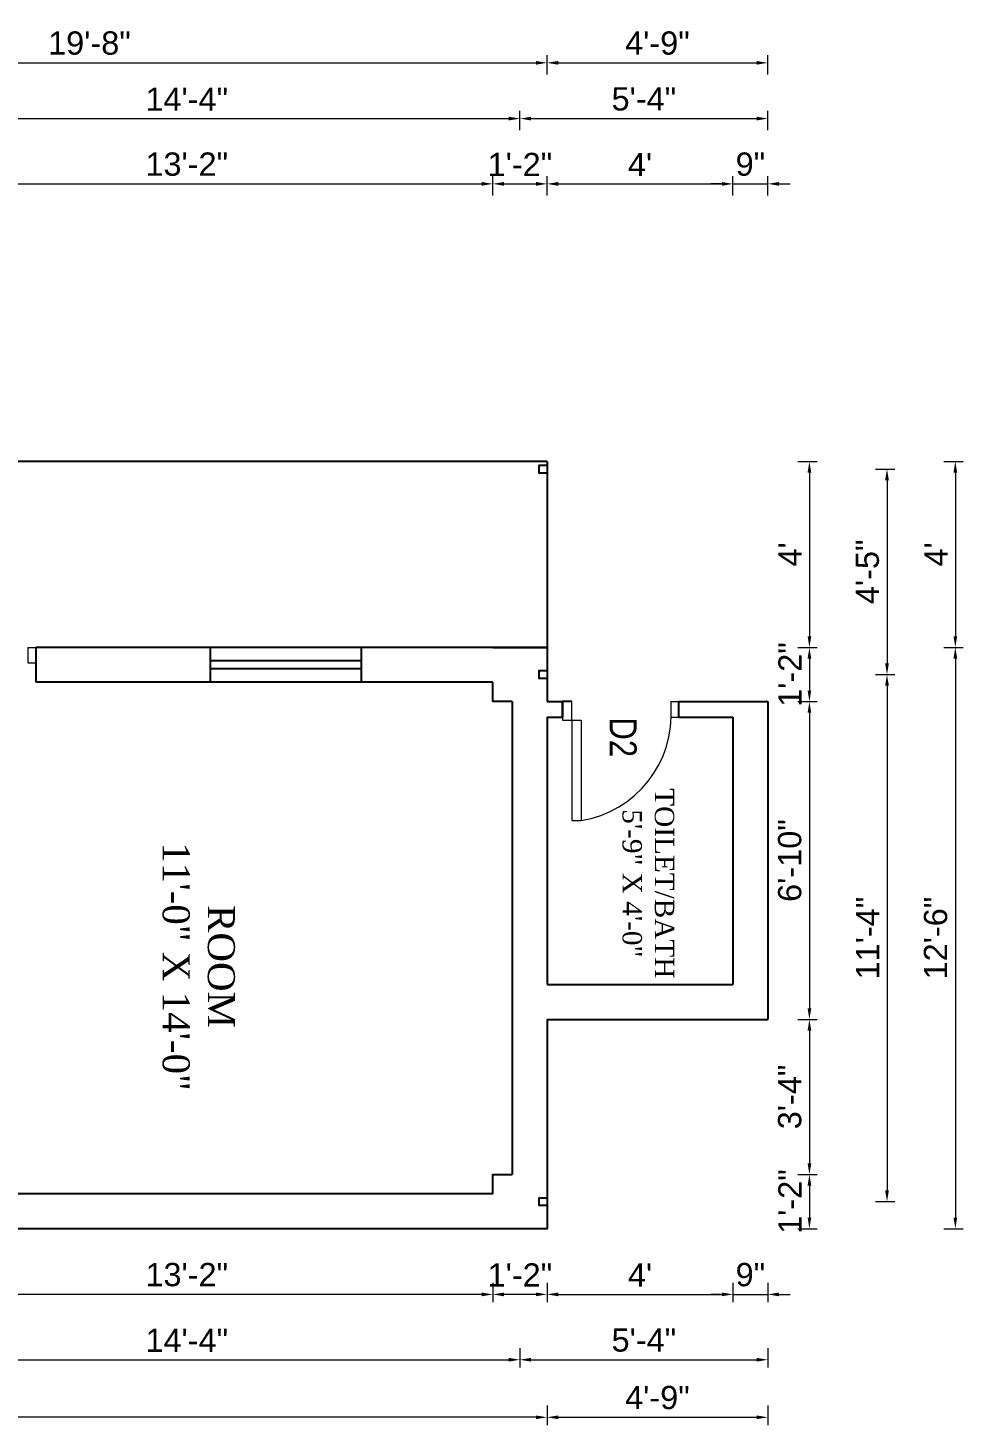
# Model space of a CAD drawing. Header units: inches. Extents: x 0 to 383786, y -45810 to 0.
# Drawn here: x 363452.6 to 363694, y -41021.5 to -40661 of the extents above; entities that cross this region are included whole.
import ezdxf

# ---------------------------------------------------------------- set-up
doc = ezdxf.new("R2010")
doc.units = ezdxf.units.IN
doc.header["$LTSCALE"] = 2
doc.header["$MEASUREMENT"] = 0
doc.header["$PDMODE"] = 34
doc.layers.get('0').update_dxf_attribs({"linetype": 'CONTINUOUS'})
doc.layers.get('DEFPOINTS').update_dxf_attribs({"color": 141, "linetype": 'CONTINUOUS'})
for name, color, linetype, lineweight in [('dimension', 160, 'CONTINUOUS', 15), ('steps', 253, 'CONTINUOUS', 20), ('truss', 1, 'CONTINUOUS', 25)]:
    doc.layers.add(name, color=color, linetype=linetype, lineweight=lineweight)
doc.styles.add('Lettring Text', font='arial.ttf')
doc.styles.get("Standard").update_dxf_attribs({"font": 'ARIALN.TTF'})
doc.dimstyles.new('Copy of Standard', dxfattribs={"dimtxt": 6, "dimasz": 2.875, "dimexe": 2, "dimexo": 4, "dimgap": 2, "dimtad": 1, "dimdec": 0, "dimrnd": 1, "dimzin": 0, "dimdsep": 46, "dimlunit": 4, "dimtxsty": 'Lettring Text', "dimcen": 0.1, "dimclrd": 7, "dimclre": 7, "dimclrt": 7, "dimazin": 0, "dimtfac": 0.645, "dimtdec": 0, "dimtmove": 1, "dimatfit": 0, "dimfxl": 3, "dimfxlon": 1, "dimtfillclr": 256, "dimtolj": 1, "dimtzin": 0, "dimlwd": -1, "dimlwe": -1, "dimarcsym": 2})

# ---------------------------------------------------------------- blocks, each defined once
blk = doc.blocks.new('*D577')
at = {"layer": 'DEFPOINTS', "color": 0, "ltscale": 0.5, "transparency": 16777216}
for p in [(363586.63, -40772.82), (363586.63, -40820.82), (363654.36, -40820.82)]:
    blk.add_point(p, dxfattribs=at)
at = {"layer": 'steps', "color": 7, "ltscale": 0.5, "transparency": 16777216}
for p, q in [((363651.36, -40772.82), (363656.36, -40772.82)), ((363654.36, -40775.69), (363654.36, -40817.94)), ((363651.36, -40820.82), (363656.36, -40820.82))]:
    blk.add_line(p, q, dxfattribs=at)
for points in [[(363653.89, -40775.69), (363654.84, -40775.69), (363654.36, -40772.82)], [(363653.89, -40817.94), (363654.84, -40817.94), (363654.36, -40820.82)]]:
    blk.add_solid(points, dxfattribs=at)
at = {"layer": 'steps', "color": 7, "ltscale": 0.5, "transparency": 16777216, "insert": (363649.36, -40796.82), "char_height": 6, "attachment_point": 5, "rotation": 90, "style": 'Lettring Text'}
blk.add_mtext("\\A1;4'", dxfattribs=at)
blk = doc.blocks.new('*D578')
at = {"layer": 'DEFPOINTS', "color": 0, "ltscale": 0.5, "transparency": 16777216}
for p in [(363586.63, -40820.82), (363643.63, -40834.82), (363654.36, -40834.82)]:
    blk.add_point(p, dxfattribs=at)
at = {"layer": 'steps', "color": 7, "ltscale": 0.5, "transparency": 16777216}
for p, q in [((363651.36, -40820.82), (363656.36, -40820.82)), ((363654.36, -40823.69), (363654.36, -40831.94)), ((363651.36, -40834.82), (363656.36, -40834.82))]:
    blk.add_line(p, q, dxfattribs=at)
for points in [[(363653.89, -40823.69), (363654.84, -40823.69), (363654.36, -40820.82)], [(363653.89, -40831.94), (363654.84, -40831.94), (363654.36, -40834.82)]]:
    blk.add_solid(points, dxfattribs=at)
at = {"layer": 'steps', "color": 7, "ltscale": 0.5, "transparency": 16777216, "insert": (363649.35, -40827.82), "char_height": 6, "attachment_point": 5, "rotation": 90, "style": 'Lettring Text'}
blk.add_mtext('\\A1;1\'-2"', dxfattribs=at)
blk = doc.blocks.new('*D579')
at = {"layer": 'DEFPOINTS', "color": 0, "ltscale": 0.5, "transparency": 16777216}
for p in [(363643.63, -40834.82), (363643.63, -40916.82), (363654.36, -40916.82)]:
    blk.add_point(p, dxfattribs=at)
at = {"layer": 'steps', "color": 7, "ltscale": 0.5, "transparency": 16777216}
for p, q in [((363651.36, -40834.82), (363656.36, -40834.82)), ((363654.36, -40837.69), (363654.36, -40913.94)), ((363651.36, -40916.82), (363656.36, -40916.82))]:
    blk.add_line(p, q, dxfattribs=at)
for points in [[(363653.89, -40837.69), (363654.84, -40837.69), (363654.36, -40834.82)], [(363653.89, -40913.94), (363654.84, -40913.94), (363654.36, -40916.82)]]:
    blk.add_solid(points, dxfattribs=at)
at = {"layer": 'steps', "color": 7, "ltscale": 0.5, "transparency": 16777216, "insert": (363649.3, -40875.82), "char_height": 6, "attachment_point": 5, "rotation": 90, "style": 'Lettring Text'}
blk.add_mtext('\\A1;6\'-10"', dxfattribs=at)
blk = doc.blocks.new('*D580')
at = {"layer": 'DEFPOINTS', "color": 0, "ltscale": 0.5, "transparency": 16777216}
for p in [(363643.63, -40916.82), (363577.63, -40956.82), (363654.36, -40956.82)]:
    blk.add_point(p, dxfattribs=at)
at = {"layer": 'steps', "color": 7, "ltscale": 0.5, "transparency": 16777216}
for p, q in [((363651.36, -40916.82), (363656.36, -40916.82)), ((363654.36, -40919.69), (363654.36, -40953.94)), ((363651.36, -40956.82), (363656.36, -40956.82))]:
    blk.add_line(p, q, dxfattribs=at)
for points in [[(363653.89, -40919.69), (363654.84, -40919.69), (363654.36, -40916.82)], [(363653.89, -40953.94), (363654.84, -40953.94), (363654.36, -40956.82)]]:
    blk.add_solid(points, dxfattribs=at)
at = {"layer": 'steps', "color": 7, "ltscale": 0.5, "transparency": 16777216, "insert": (363649.3, -40936.82), "char_height": 6, "attachment_point": 5, "rotation": 90, "style": 'Lettring Text'}
blk.add_mtext('\\A1;3\'-4"', dxfattribs=at)
blk = doc.blocks.new('*D581')
at = {"layer": 'DEFPOINTS', "color": 0, "ltscale": 0.5, "transparency": 16777216}
for p in [(363577.63, -40956.82), (363586.63, -40970.82), (363654.36, -40970.82)]:
    blk.add_point(p, dxfattribs=at)
at = {"layer": 'steps', "color": 7, "ltscale": 0.5, "transparency": 16777216}
for p, q in [((363651.36, -40956.82), (363656.36, -40956.82)), ((363654.36, -40959.69), (363654.36, -40967.94)), ((363651.36, -40970.82), (363656.36, -40970.82))]:
    blk.add_line(p, q, dxfattribs=at)
for points in [[(363653.89, -40959.69), (363654.84, -40959.69), (363654.36, -40956.82)], [(363653.89, -40967.94), (363654.84, -40967.94), (363654.36, -40970.82)]]:
    blk.add_solid(points, dxfattribs=at)
at = {"layer": 'steps', "color": 7, "ltscale": 0.5, "transparency": 16777216, "insert": (363649.35, -40963.82), "char_height": 6, "attachment_point": 5, "rotation": 90, "style": 'Lettring Text'}
blk.add_mtext('\\A1;1\'-2"', dxfattribs=at)
blk = doc.blocks.new('*D582')
at = {"layer": 'DEFPOINTS', "color": 0, "ltscale": 0.5, "transparency": 16777216}
for p in [(363585.63, -40774.82), (363579.63, -40827.82), (363674.39, -40827.82)]:
    blk.add_point(p, dxfattribs=at)
at = {"layer": 'steps', "color": 7, "ltscale": 0.5, "transparency": 16777216}
for p, q in [((363671.39, -40774.82), (363676.39, -40774.82)), ((363674.39, -40777.69), (363674.39, -40824.94)), ((363671.39, -40827.82), (363676.39, -40827.82))]:
    blk.add_line(p, q, dxfattribs=at)
for points in [[(363673.91, -40777.69), (363674.87, -40777.69), (363674.39, -40774.82)], [(363673.91, -40824.94), (363674.87, -40824.94), (363674.39, -40827.82)]]:
    blk.add_solid(points, dxfattribs=at)
at = {"layer": 'steps', "color": 7, "ltscale": 0.5, "transparency": 16777216, "insert": (363669.34, -40801.32), "char_height": 6, "attachment_point": 5, "rotation": 90, "style": 'Lettring Text'}
blk.add_mtext('\\A1;4\'-5"', dxfattribs=at)
blk = doc.blocks.new('*D583')
at = {"layer": 'DEFPOINTS', "color": 0, "ltscale": 0.5, "transparency": 16777216}
for p in [(363579.63, -40827.82), (363585.63, -40963.82), (363674.39, -40963.82)]:
    blk.add_point(p, dxfattribs=at)
at = {"layer": 'steps', "color": 7, "ltscale": 0.5, "transparency": 16777216}
for p, q in [((363671.39, -40827.82), (363676.39, -40827.82)), ((363674.39, -40830.69), (363674.39, -40960.94)), ((363671.39, -40963.82), (363676.39, -40963.82))]:
    blk.add_line(p, q, dxfattribs=at)
for points in [[(363673.91, -40830.69), (363674.87, -40830.69), (363674.39, -40827.82)], [(363673.91, -40960.94), (363674.87, -40960.94), (363674.39, -40963.82)]]:
    blk.add_solid(points, dxfattribs=at)
at = {"layer": 'steps', "color": 7, "ltscale": 0.5, "transparency": 16777216, "insert": (363669.38, -40895.82), "char_height": 6, "attachment_point": 5, "rotation": 90, "style": 'Lettring Text'}
blk.add_mtext('\\A1;11\'-4"', dxfattribs=at)
blk = doc.blocks.new('*D584')
at = {"layer": 'DEFPOINTS', "color": 0, "ltscale": 0.5, "transparency": 16777216}
for p in [(363586.63, -40772.82), (363586.63, -40820.82), (363692.03, -40820.82)]:
    blk.add_point(p, dxfattribs=at)
at = {"layer": 'steps', "color": 7, "ltscale": 0.5, "transparency": 16777216}
for p, q in [((363689.03, -40772.82), (363694.03, -40772.82)), ((363692.03, -40775.69), (363692.03, -40817.94)), ((363689.03, -40820.82), (363694.03, -40820.82))]:
    blk.add_line(p, q, dxfattribs=at)
for points in [[(363691.55, -40775.69), (363692.51, -40775.69), (363692.03, -40772.82)], [(363691.55, -40817.94), (363692.51, -40817.94), (363692.03, -40820.82)]]:
    blk.add_solid(points, dxfattribs=at)
at = {"layer": 'steps', "color": 7, "ltscale": 0.5, "transparency": 16777216, "insert": (363687.03, -40796.82), "char_height": 6, "attachment_point": 5, "rotation": 90, "style": 'Lettring Text'}
blk.add_mtext("\\A1;4'", dxfattribs=at)
blk = doc.blocks.new('*D585')
at = {"layer": 'DEFPOINTS', "color": 0, "ltscale": 0.5, "transparency": 16777216}
for p in [(363586.63, -40820.82), (363586.63, -40970.82), (363692.03, -40970.82)]:
    blk.add_point(p, dxfattribs=at)
at = {"layer": 'steps', "color": 7, "ltscale": 0.5, "transparency": 16777216}
for p, q in [((363689.03, -40820.82), (363694.03, -40820.82)), ((363692.03, -40823.69), (363692.03, -40967.94)), ((363689.03, -40970.82), (363694.03, -40970.82))]:
    blk.add_line(p, q, dxfattribs=at)
for points in [[(363691.55, -40823.69), (363692.51, -40823.69), (363692.03, -40820.82)], [(363691.55, -40967.94), (363692.51, -40967.94), (363692.03, -40970.82)]]:
    blk.add_solid(points, dxfattribs=at)
at = {"layer": 'steps', "color": 7, "ltscale": 0.5, "transparency": 16777216, "insert": (363686.96, -40895.82), "char_height": 6, "attachment_point": 5, "rotation": 90, "style": 'Lettring Text'}
blk.add_mtext('\\A1;12\'-6"', dxfattribs=at)
blk = doc.blocks.new('*D586')
at = {"layer": 'DEFPOINTS', "color": 0, "ltscale": 0.5, "transparency": 16777216}
for p in [(363572.63, -40970.82), (363586.63, -40970.82), (363572.63, -40987.77)]:
    blk.add_point(p, dxfattribs=at)
at = {"layer": 'steps', "color": 7, "ltscale": 0.5, "transparency": 16777216}
for p, q in [((363572.63, -40984.77), (363572.63, -40989.77)), ((363586.63, -40984.77), (363586.63, -40989.77)), ((363583.76, -40987.77), (363575.51, -40987.77))]:
    blk.add_line(p, q, dxfattribs=at)
for points in [[(363575.51, -40987.29), (363575.51, -40988.25), (363572.63, -40987.77)], [(363583.76, -40987.29), (363583.76, -40988.25), (363586.63, -40987.77)]]:
    blk.add_solid(points, dxfattribs=at)
at = {"layer": 'steps', "color": 7, "ltscale": 0.5, "transparency": 16777216, "insert": (363579.63, -40982.76), "char_height": 6, "attachment_point": 5, "style": 'Lettring Text'}
blk.add_mtext('\\A1;1\'-2"', dxfattribs=at)
blk = doc.blocks.new('*D587')
at = {"layer": 'DEFPOINTS', "color": 0, "ltscale": 0.5, "transparency": 16777216}
for p in [(363634.63, -40907.82), (363586.63, -40970.82), (363634.63, -40987.77)]:
    blk.add_point(p, dxfattribs=at)
at = {"layer": 'steps', "color": 7, "ltscale": 0.5, "transparency": 16777216}
for p, q in [((363586.63, -40984.77), (363586.63, -40989.77)), ((363634.63, -40984.77), (363634.63, -40989.77)), ((363589.51, -40987.77), (363631.76, -40987.77))]:
    blk.add_line(p, q, dxfattribs=at)
for points in [[(363589.51, -40987.29), (363589.51, -40988.25), (363586.63, -40987.77)], [(363631.76, -40987.29), (363631.76, -40988.25), (363634.63, -40987.77)]]:
    blk.add_solid(points, dxfattribs=at)
at = {"layer": 'steps', "color": 7, "ltscale": 0.5, "transparency": 16777216, "insert": (363610.63, -40982.77), "char_height": 6, "attachment_point": 5, "style": 'Lettring Text'}
blk.add_mtext("\\A1;4'", dxfattribs=at)
blk = doc.blocks.new('*D588')
at = {"layer": 'DEFPOINTS', "color": 0, "ltscale": 0.5, "transparency": 16777216}
for p in [(363634.63, -40907.82), (363643.63, -40916.82), (363643.63, -40987.77)]:
    blk.add_point(p, dxfattribs=at)
at = {"layer": 'steps', "color": 7, "ltscale": 0.5, "transparency": 16777216}
for p, q in [((363634.63, -40984.77), (363634.63, -40989.77)), ((363643.63, -40984.77), (363643.63, -40989.77)), ((363631.76, -40987.77), (363628.88, -40987.77)), ((363634.63, -40987.77), (363643.63, -40987.77)), ((363646.51, -40987.77), (363649.38, -40987.77))]:
    blk.add_line(p, q, dxfattribs=at)
for points in [[(363631.76, -40987.29), (363631.76, -40988.25), (363634.63, -40987.77)], [(363646.51, -40987.29), (363646.51, -40988.25), (363643.63, -40987.77)]]:
    blk.add_solid(points, dxfattribs=at)
at = {"layer": 'steps', "color": 7, "ltscale": 0.5, "transparency": 16777216, "insert": (363639.13, -40982.71), "char_height": 6, "attachment_point": 5, "style": 'Lettring Text'}
blk.add_mtext('\\A1;9"', dxfattribs=at)
blk = doc.blocks.new('*D589')
at = {"layer": 'DEFPOINTS', "color": 0, "ltscale": 0.5, "transparency": 16777216}
for p in [(363414.63, -40970.82), (363572.63, -40970.82), (363414.63, -40987.77)]:
    blk.add_point(p, dxfattribs=at)
at = {"layer": 'steps', "color": 7, "ltscale": 0.5, "transparency": 16777216}
for p, q in [((363414.63, -40984.77), (363414.63, -40989.77)), ((363572.63, -40984.77), (363572.63, -40989.77)), ((363569.76, -40987.77), (363417.51, -40987.77))]:
    blk.add_line(p, q, dxfattribs=at)
for points in [[(363417.51, -40987.29), (363417.51, -40988.25), (363414.63, -40987.77)], [(363569.76, -40987.29), (363569.76, -40988.25), (363572.63, -40987.77)]]:
    blk.add_solid(points, dxfattribs=at)
at = {"layer": 'steps', "color": 7, "ltscale": 0.5, "transparency": 16777216, "insert": (363493.63, -40982.7), "char_height": 6, "attachment_point": 5, "style": 'Lettring Text'}
blk.add_mtext('\\A1;13\'-2"', dxfattribs=at)
blk = doc.blocks.new('*D594')
at = {"layer": 'DEFPOINTS', "color": 0, "ltscale": 0.5, "transparency": 16777216}
for p in [(363407.63, -40970.82), (363579.63, -40970.82), (363579.63, -41004.63)]:
    blk.add_point(p, dxfattribs=at)
at = {"layer": 'steps', "color": 7, "ltscale": 0.5, "transparency": 16777216}
for p, q in [((363407.63, -41001.63), (363407.63, -41006.63)), ((363579.63, -41001.63), (363579.63, -41006.63)), ((363410.51, -41004.63), (363576.76, -41004.63))]:
    blk.add_line(p, q, dxfattribs=at)
for points in [[(363410.51, -41004.15), (363410.51, -41005.11), (363407.63, -41004.63)], [(363576.76, -41004.15), (363576.76, -41005.11), (363579.63, -41004.63)]]:
    blk.add_solid(points, dxfattribs=at)
at = {"layer": 'steps', "color": 7, "ltscale": 0.5, "transparency": 16777216, "insert": (363493.63, -40999.62), "char_height": 6, "attachment_point": 5, "style": 'Lettring Text'}
blk.add_mtext('\\A1;14\'-4"', dxfattribs=at)
blk = doc.blocks.new('*D595')
at = {"layer": 'DEFPOINTS', "color": 0, "ltscale": 0.5, "transparency": 16777216}
for p in [(363643.63, -40916.82), (363579.63, -40970.82), (363643.63, -41004.63)]:
    blk.add_point(p, dxfattribs=at)
at = {"layer": 'steps', "color": 7, "ltscale": 0.5, "transparency": 16777216}
for p, q in [((363579.63, -41001.63), (363579.63, -41006.63)), ((363643.63, -41001.63), (363643.63, -41006.63)), ((363582.51, -41004.63), (363640.76, -41004.63))]:
    blk.add_line(p, q, dxfattribs=at)
for points in [[(363582.51, -41004.15), (363582.51, -41005.11), (363579.63, -41004.63)], [(363640.76, -41004.15), (363640.76, -41005.11), (363643.63, -41004.63)]]:
    blk.add_solid(points, dxfattribs=at)
at = {"layer": 'steps', "color": 7, "ltscale": 0.5, "transparency": 16777216, "insert": (363611.63, -40999.58), "char_height": 6, "attachment_point": 5, "style": 'Lettring Text'}
blk.add_mtext('\\A1;5\'-4"', dxfattribs=at)
blk = doc.blocks.new('*D596')
at = {"layer": 'DEFPOINTS', "color": 0, "ltscale": 0.5, "transparency": 16777216}
for p in [(363259.63, -40970.82), (363586.63, -40970.82), (363259.63, -41019.48)]:
    blk.add_point(p, dxfattribs=at)
at = {"layer": 'steps', "color": 7, "ltscale": 0.5, "transparency": 16777216}
for p, q in [((363259.63, -41016.48), (363259.63, -41021.48)), ((363586.63, -41016.48), (363586.63, -41021.48)), ((363583.76, -41019.48), (363262.51, -41019.48))]:
    blk.add_line(p, q, dxfattribs=at)
for points in [[(363262.51, -41019.01), (363262.51, -41019.96), (363259.63, -41019.48)], [(363583.76, -41019.01), (363583.76, -41019.96), (363586.63, -41019.48)]]:
    blk.add_solid(points, dxfattribs=at)
at = {"layer": 'steps', "color": 7, "ltscale": 0.5, "transparency": 16777216, "insert": (363423.13, -41014.42), "char_height": 6, "attachment_point": 5, "style": 'Lettring Text'}
blk.add_mtext('\\A1;27\'-3"', dxfattribs=at)
blk = doc.blocks.new('*D597')
at = {"layer": 'DEFPOINTS', "color": 0, "ltscale": 0.5, "transparency": 16777216}
for p in [(363643.63, -40916.82), (363586.63, -40970.82), (363643.63, -41019.48)]:
    blk.add_point(p, dxfattribs=at)
at = {"layer": 'steps', "color": 7, "ltscale": 0.5, "transparency": 16777216}
for p, q in [((363586.63, -41016.48), (363586.63, -41021.48)), ((363643.63, -41016.48), (363643.63, -41021.48)), ((363589.51, -41019.48), (363640.76, -41019.48))]:
    blk.add_line(p, q, dxfattribs=at)
for points in [[(363589.51, -41019.01), (363589.51, -41019.96), (363586.63, -41019.48)], [(363640.76, -41019.01), (363640.76, -41019.96), (363643.63, -41019.48)]]:
    blk.add_solid(points, dxfattribs=at)
at = {"layer": 'steps', "color": 7, "ltscale": 0.5, "transparency": 16777216, "insert": (363615.13, -41014.42), "char_height": 6, "attachment_point": 5, "style": 'Lettring Text'}
blk.add_mtext('\\A1;4\'-9"', dxfattribs=at)
blk = doc.blocks.new('*D613')
at = {"layer": 'DEFPOINTS', "color": 0, "ltscale": 0.5, "transparency": 16777216}
for p in [(363572.63, -40701.21), (363572.63, -40820.82), (363414.63, -40829.82)]:
    blk.add_point(p, dxfattribs=at)
at = {"layer": 'steps', "color": 7, "ltscale": 0.5, "transparency": 16777216}
for p, q in [((363414.63, -40704.21), (363414.63, -40699.21)), ((363417.51, -40701.21), (363569.76, -40701.21)), ((363572.63, -40704.21), (363572.63, -40699.21))]:
    blk.add_line(p, q, dxfattribs=at)
for points in [[(363417.51, -40700.73), (363417.51, -40701.69), (363414.63, -40701.21)], [(363569.76, -40700.73), (363569.76, -40701.69), (363572.63, -40701.21)]]:
    blk.add_solid(points, dxfattribs=at)
at = {"layer": 'steps', "color": 7, "ltscale": 0.5, "transparency": 16777216, "insert": (363493.63, -40696.15), "char_height": 6, "attachment_point": 5, "style": 'Lettring Text'}
blk.add_mtext('\\A1;13\'-2"', dxfattribs=at)
blk = doc.blocks.new('*D614')
at = {"layer": 'DEFPOINTS', "color": 0, "ltscale": 0.5, "transparency": 16777216}
for p in [(363586.63, -40701.21), (363572.63, -40820.82), (363586.63, -40820.82)]:
    blk.add_point(p, dxfattribs=at)
at = {"layer": 'steps', "color": 7, "ltscale": 0.5, "transparency": 16777216}
for p, q in [((363572.63, -40704.21), (363572.63, -40699.21)), ((363575.51, -40701.21), (363583.76, -40701.21)), ((363586.63, -40704.21), (363586.63, -40699.21))]:
    blk.add_line(p, q, dxfattribs=at)
for points in [[(363575.51, -40700.73), (363575.51, -40701.69), (363572.63, -40701.21)], [(363583.76, -40700.73), (363583.76, -40701.69), (363586.63, -40701.21)]]:
    blk.add_solid(points, dxfattribs=at)
at = {"layer": 'steps', "color": 7, "ltscale": 0.5, "transparency": 16777216, "insert": (363579.63, -40696.2), "char_height": 6, "attachment_point": 5, "style": 'Lettring Text'}
blk.add_mtext('\\A1;1\'-2"', dxfattribs=at)
blk = doc.blocks.new('*D615')
at = {"layer": 'DEFPOINTS', "color": 0, "ltscale": 0.5, "transparency": 16777216}
for p in [(363634.63, -40701.21), (363586.63, -40820.82), (363634.63, -40838.82)]:
    blk.add_point(p, dxfattribs=at)
at = {"layer": 'steps', "color": 7, "ltscale": 0.5, "transparency": 16777216}
for p, q in [((363586.63, -40704.21), (363586.63, -40699.21)), ((363589.51, -40701.21), (363631.76, -40701.21)), ((363634.63, -40704.21), (363634.63, -40699.21))]:
    blk.add_line(p, q, dxfattribs=at)
for points in [[(363589.51, -40700.73), (363589.51, -40701.69), (363586.63, -40701.21)], [(363631.76, -40700.73), (363631.76, -40701.69), (363634.63, -40701.21)]]:
    blk.add_solid(points, dxfattribs=at)
at = {"layer": 'steps', "color": 7, "ltscale": 0.5, "transparency": 16777216, "insert": (363610.63, -40696.21), "char_height": 6, "attachment_point": 5, "style": 'Lettring Text'}
blk.add_mtext("\\A1;4'", dxfattribs=at)
blk = doc.blocks.new('*D616')
at = {"layer": 'DEFPOINTS', "color": 0, "ltscale": 0.5, "transparency": 16777216}
for p in [(363643.63, -40701.21), (363643.63, -40834.82), (363634.63, -40838.82)]:
    blk.add_point(p, dxfattribs=at)
at = {"layer": 'steps', "color": 7, "ltscale": 0.5, "transparency": 16777216}
for p, q in [((363631.76, -40701.21), (363628.88, -40701.21)), ((363634.63, -40704.21), (363634.63, -40699.21)), ((363634.63, -40701.21), (363643.63, -40701.21)), ((363643.63, -40704.21), (363643.63, -40699.21)), ((363646.51, -40701.21), (363649.38, -40701.21))]:
    blk.add_line(p, q, dxfattribs=at)
for points in [[(363631.76, -40700.73), (363631.76, -40701.69), (363634.63, -40701.21)], [(363646.51, -40700.73), (363646.51, -40701.69), (363643.63, -40701.21)]]:
    blk.add_solid(points, dxfattribs=at)
at = {"layer": 'steps', "color": 7, "ltscale": 0.5, "transparency": 16777216, "insert": (363639.13, -40696.15), "char_height": 6, "attachment_point": 5, "style": 'Lettring Text'}
blk.add_mtext('\\A1;9"', dxfattribs=at)
blk = doc.blocks.new('*D618')
at = {"layer": 'DEFPOINTS', "color": 0, "ltscale": 0.5, "transparency": 16777216}
for p in [(363579.63, -40684.37), (363579.63, -40820.82), (363407.63, -40970.82)]:
    blk.add_point(p, dxfattribs=at)
at = {"layer": 'steps', "color": 7, "ltscale": 0.5, "transparency": 16777216}
for p, q in [((363407.63, -40687.37), (363407.63, -40682.37)), ((363579.63, -40687.37), (363579.63, -40682.37)), ((363410.51, -40684.37), (363576.76, -40684.37))]:
    blk.add_line(p, q, dxfattribs=at)
for points in [[(363410.51, -40683.89), (363410.51, -40684.84), (363407.63, -40684.37)], [(363576.76, -40683.89), (363576.76, -40684.84), (363579.63, -40684.37)]]:
    blk.add_solid(points, dxfattribs=at)
at = {"layer": 'steps', "color": 7, "ltscale": 0.5, "transparency": 16777216, "insert": (363493.63, -40679.35), "char_height": 6, "attachment_point": 5, "style": 'Lettring Text'}
blk.add_mtext('\\A1;14\'-4"', dxfattribs=at)
blk = doc.blocks.new('*D619')
at = {"layer": 'DEFPOINTS', "color": 0, "ltscale": 0.5, "transparency": 16777216}
for p in [(363643.63, -40684.37), (363579.63, -40820.82), (363643.63, -40834.82)]:
    blk.add_point(p, dxfattribs=at)
at = {"layer": 'steps', "color": 7, "ltscale": 0.5, "transparency": 16777216}
for p, q in [((363579.63, -40687.37), (363579.63, -40682.37)), ((363643.63, -40687.37), (363643.63, -40682.37)), ((363582.51, -40684.37), (363640.76, -40684.37))]:
    blk.add_line(p, q, dxfattribs=at)
for points in [[(363582.51, -40683.89), (363582.51, -40684.84), (363579.63, -40684.37)], [(363640.76, -40683.89), (363640.76, -40684.84), (363643.63, -40684.37)]]:
    blk.add_solid(points, dxfattribs=at)
at = {"layer": 'steps', "color": 7, "ltscale": 0.5, "transparency": 16777216, "insert": (363611.63, -40679.31), "char_height": 6, "attachment_point": 5, "style": 'Lettring Text'}
blk.add_mtext('\\A1;5\'-4"', dxfattribs=at)
blk = doc.blocks.new('*D621')
at = {"layer": 'DEFPOINTS', "color": 0, "ltscale": 0.5, "transparency": 16777216}
for p in [(363586.63, -40669.98), (363350.39, -40712.82), (363586.63, -40772.82)]:
    blk.add_point(p, dxfattribs=at)
at = {"layer": 'steps', "color": 7, "ltscale": 0.5, "transparency": 16777216}
for p, q in [((363350.39, -40672.98), (363350.39, -40667.98)), ((363586.63, -40672.98), (363586.63, -40667.98)), ((363353.27, -40669.98), (363583.76, -40669.98))]:
    blk.add_line(p, q, dxfattribs=at)
for points in [[(363353.27, -40669.5), (363353.27, -40670.45), (363350.39, -40669.98)], [(363583.76, -40669.5), (363583.76, -40670.45), (363586.63, -40669.98)]]:
    blk.add_solid(points, dxfattribs=at)
at = {"layer": 'steps', "color": 7, "ltscale": 0.5, "transparency": 16777216, "insert": (363468.51, -40664.91), "char_height": 6, "attachment_point": 5, "style": 'Lettring Text'}
blk.add_mtext('\\A1;19\'-8"', dxfattribs=at)
blk = doc.blocks.new('*D622')
at = {"layer": 'DEFPOINTS', "color": 0, "ltscale": 0.5, "transparency": 16777216}
for p in [(363643.63, -40669.98), (363586.63, -40772.82), (363643.63, -40834.82)]:
    blk.add_point(p, dxfattribs=at)
at = {"layer": 'steps', "color": 7, "ltscale": 0.5, "transparency": 16777216}
for p, q in [((363586.63, -40672.98), (363586.63, -40667.98)), ((363643.63, -40672.98), (363643.63, -40667.98)), ((363589.51, -40669.98), (363640.76, -40669.98))]:
    blk.add_line(p, q, dxfattribs=at)
for points in [[(363589.51, -40669.5), (363589.51, -40670.45), (363586.63, -40669.98)], [(363640.76, -40669.5), (363640.76, -40670.45), (363643.63, -40669.98)]]:
    blk.add_solid(points, dxfattribs=at)
at = {"layer": 'steps', "color": 7, "ltscale": 0.5, "transparency": 16777216, "insert": (363615.13, -40664.91), "char_height": 6, "attachment_point": 5, "style": 'Lettring Text'}
blk.add_mtext('\\A1;4\'-9"', dxfattribs=at)

msp = doc.modelspace()

# ---------------------------------------------------------------- linework, layer by layer
at = {"color": 242, "ltscale": 0.5, "true_color": 0xcd2027}
for p, q in [((363586.63, -40772.82), (363350.63, -40772.82)), ((363586.63, -40820.82), (363454.63, -40820.82)), ((363572.63, -40829.82), (363454.63, -40829.82)), ((363572.63, -40961.82), (363414.63, -40961.82)), ((363586.63, -40970.82), (363259.63, -40970.82))]:
    msp.add_line(p, q, dxfattribs=at)
at = {"ltscale": 0.5}
for p, q in [((363586.63, -40772.82), (363586.63, -40834.82)), ((363454.63, -40820.82), (363454.63, -40829.82)), ((363499.63, -40820.82), (363499.63, -40829.82)), ((363538.63, -40820.82), (363538.63, -40829.82)), ((363538.63, -40824.32), (363499.63, -40824.32)), ((363538.63, -40826.32), (363499.63, -40826.32)), ((363577.63, -40834.82), (363577.63, -40956.82)), ((363586.63, -40834.82), (363590.63, -40834.82)), ((363590.63, -40838.82), (363590.63, -40834.82)), ((363620.63, -40834.82), (363643.63, -40834.82)), ((363620.63, -40838.82), (363620.63, -40834.82)), ((363643.63, -40834.82), (363643.63, -40916.82)), ((363586.63, -40838.82), (363586.63, -40907.82)), ((363586.63, -40838.82), (363590.63, -40838.82)), ((363586.63, -40838.82), (363590.63, -40838.82)), ((363620.63, -40838.82), (363634.63, -40838.82)), ((363634.63, -40838.82), (363634.63, -40907.82)), ((363586.63, -40907.82), (363634.63, -40907.82)), ((363586.63, -40916.82), (363586.63, -40970.82)), ((363586.63, -40916.82), (363643.63, -40916.82))]:
    msp.add_line(p, q, dxfattribs=at)
for points in [[(363586.63, -40775.82), (363584.63, -40775.82), (363584.63, -40773.82), (363586.63, -40773.82)], [(363586.63, -40828.82), (363584.63, -40828.82), (363584.63, -40826.82), (363586.63, -40826.82)], [(363586.63, -40964.82), (363584.63, -40964.82), (363584.63, -40962.82), (363586.63, -40962.82)]]:
    msp.add_lwpolyline(points, close=True, dxfattribs=at)
for points in [[(363572.63, -40820.82), (363586.63, -40820.82), (363586.63, -40834.82)], [(363577.63, -40834.82), (363572.63, -40834.82), (363572.63, -40829.82)], [(363572.63, -40961.82), (363572.63, -40956.82), (363577.63, -40956.82)], [(363586.63, -40956.82), (363586.63, -40970.82), (363572.63, -40970.82)]]:
    msp.add_lwpolyline(points, dxfattribs=at)
at = {"layer": 'dimension', "ltscale": 7}
for p, q in [((363452.63, -40820.82), (363452.63, -40824.82)), ((363452.63, -40820.82), (363454.63, -40820.82)), ((363454.63, -40820.82), (363454.63, -40824.82)), ((363452.63, -40824.82), (363454.63, -40824.82)), ((363593.03, -40834.82), (363590.63, -40834.82)), ((363590.63, -40834.82), (363590.63, -40839.62)), ((363593.03, -40839.62), (363593.03, -40834.82)), ((363618.63, -40834.82), (363618.63, -40838.82)), ((363618.63, -40834.82), (363620.63, -40834.82)), ((363620.63, -40834.82), (363620.63, -40838.82)), ((363590.63, -40839.62), (363593.03, -40839.62)), ((363593.03, -40839.62), (363593.03, -40865.49)), ((363593.03, -40839.62), (363595.43, -40839.62)), ((363595.43, -40839.62), (363595.43, -40865.49)), ((363618.63, -40838.82), (363620.63, -40838.82)), ((363593.03, -40865.49), (363595.43, -40865.49))]:
    msp.add_line(p, q, dxfattribs=at)
msp.add_arc((363591.04, -40838.17), 27.67, 279.1337, 4.3044, dxfattribs=at)
at = {"layer": 'truss', "ltscale": 7}
for p, q in [((363590.63, -40834.82), (363590.63, -40838.82)), ((363593.03, -40834.82), (363590.63, -40834.82))]:
    msp.add_line(p, q, dxfattribs=at)

# ---------------------------------------------------------------- texts
at = {"layer": 'steps', "color": 7, "ltscale": 0.3, "insert": (363602.78, -40844), "char_height": 7, "attachment_point": 8, "rotation": 270}
msp.add_mtext_dynamic_manual_height_columns('D2', width=18.6213, gutter_width=40, heights=[0], dxfattribs=at)
at = {"layer": 'steps', "color": 7, "ltscale": 0.3, "width": 70.3269, "attachment_point": 2, "rotation": 270}
for s, insert, char_height in [('{\\fTimes New Roman|b0|i0|c0|p18;TOILET/BATH \\P5\'-9" X 4\'-0"}', (363619.46, -40881.7), 5), ('{\\fTimes New Roman|b0|i0|c0|p18;ROOM \\P11\'-0" X 14\'-0"}', (363506.07, -40903.17), 7)]:
    msp.add_mtext(s, dxfattribs=dict(at, insert=insert, char_height=char_height))

# ---------------------------------------------------------------- dimensions: what is measured, and where the dimension line sits
at = {"layer": 'steps', "ltscale": 0.5}
for base, p1, p2, picture, middle in [((363586.63, -40669.98), (363350.39, -40712.82), (363586.63, -40772.82), '*D621', (363468.51, -40664.91)), ((363643.63, -40669.98), (363586.63, -40772.82), (363643.63, -40834.82), '*D622', (363615.13, -40664.91)), ((363579.63, -40684.37), (363407.63, -40970.82), (363579.63, -40820.82), '*D618', (363493.63, -40679.35)), ((363643.63, -40684.37), (363579.63, -40820.82), (363643.63, -40834.82), '*D619', (363611.63, -40679.31)), ((363572.63, -40701.21), (363414.63, -40829.82), (363572.63, -40820.82), '*D613', (363493.63, -40696.15)), ((363634.63, -40701.21), (363586.63, -40820.82), (363634.63, -40838.82), '*D615', (363610.63, -40696.21)), ((363634.63, -40987.77), (363586.63, -40970.82), (363634.63, -40907.82), '*D587', (363610.63, -40982.77)), ((363643.63, -41004.63), (363579.63, -40970.82), (363643.63, -40916.82), '*D595', (363611.63, -40999.58)), ((363643.63, -41019.48), (363586.63, -40970.82), (363643.63, -40916.82), '*D597', (363615.13, -41014.42)), ((363259.63, -41019.48), (363586.63, -40970.82), (363259.63, -40970.82), '*D596', (363423.13, -41014.42)), ((363579.63, -41004.63), (363407.63, -40970.82), (363579.63, -40970.82), '*D594', (363493.63, -40999.62)), ((363414.63, -40987.77), (363572.63, -40970.82), (363414.63, -40970.82), '*D589', (363493.63, -40982.7))]:
    dim = msp.add_linear_dim(base=base, p1=p1, p2=p2, dimstyle='Copy of Standard', dxfattribs=at)
    dim.commit()
    dim.dimension.update_dxf_attribs({"geometry": picture, "text_midpoint": middle})
for base, p1, p2, picture, middle in [((363586.63, -40701.21), (363572.63, -40820.82), (363586.63, -40820.82), '*D614', (363579.63, -40701.21)), ((363643.63, -40701.21), (363634.63, -40838.82), (363643.63, -40834.82), '*D616', (363639.13, -40701.21)), ((363643.63, -40987.77), (363634.63, -40907.82), (363643.63, -40916.82), '*D588', (363639.13, -40987.77)), ((363572.63, -40987.77), (363586.63, -40970.82), (363572.63, -40970.82), '*D586', (363579.63, -40987.77))]:
    dim = msp.add_linear_dim(base=base, p1=p1, p2=p2, dimstyle='Copy of Standard', dxfattribs=at)
    dim.commit()
    dim.dimension.update_dxf_attribs({"geometry": picture, "text_midpoint": middle, "dimtype": 160})
for base, p1, p2, picture, middle in [((363654.36, -40820.82), (363586.63, -40772.82), (363586.63, -40820.82), '*D577', (363649.36, -40796.82)), ((363692.03, -40820.82), (363586.63, -40772.82), (363586.63, -40820.82), '*D584', (363687.03, -40796.82)), ((363674.39, -40827.82), (363585.63, -40774.82), (363579.63, -40827.82), '*D582', (363669.34, -40801.32)), ((363692.03, -40970.82), (363586.63, -40820.82), (363586.63, -40970.82), '*D585', (363686.96, -40895.82)), ((363674.39, -40963.82), (363579.63, -40827.82), (363585.63, -40963.82), '*D583', (363669.38, -40895.82)), ((363654.36, -40916.82), (363643.63, -40834.82), (363643.63, -40916.82), '*D579', (363649.3, -40875.82)), ((363654.36, -40956.82), (363643.63, -40916.82), (363577.63, -40956.82), '*D580', (363649.3, -40936.82))]:
    dim = msp.add_linear_dim(base=base, p1=p1, p2=p2, angle=270, dimstyle='Copy of Standard', dxfattribs=at)
    dim.commit()
    dim.dimension.update_dxf_attribs({"geometry": picture, "text_midpoint": middle})
for base, p1, p2, picture, middle in [((363654.36, -40834.82), (363586.63, -40820.82), (363643.63, -40834.82), '*D578', (363654.36, -40827.82)), ((363654.36, -40970.82), (363577.63, -40956.82), (363586.63, -40970.82), '*D581', (363654.36, -40963.82))]:
    dim = msp.add_linear_dim(base=base, p1=p1, p2=p2, angle=270, dimstyle='Copy of Standard', dxfattribs=at)
    dim.commit()
    dim.dimension.update_dxf_attribs({"geometry": picture, "text_midpoint": middle, "dimtype": 160})

doc.saveas('drawing.dxf')
